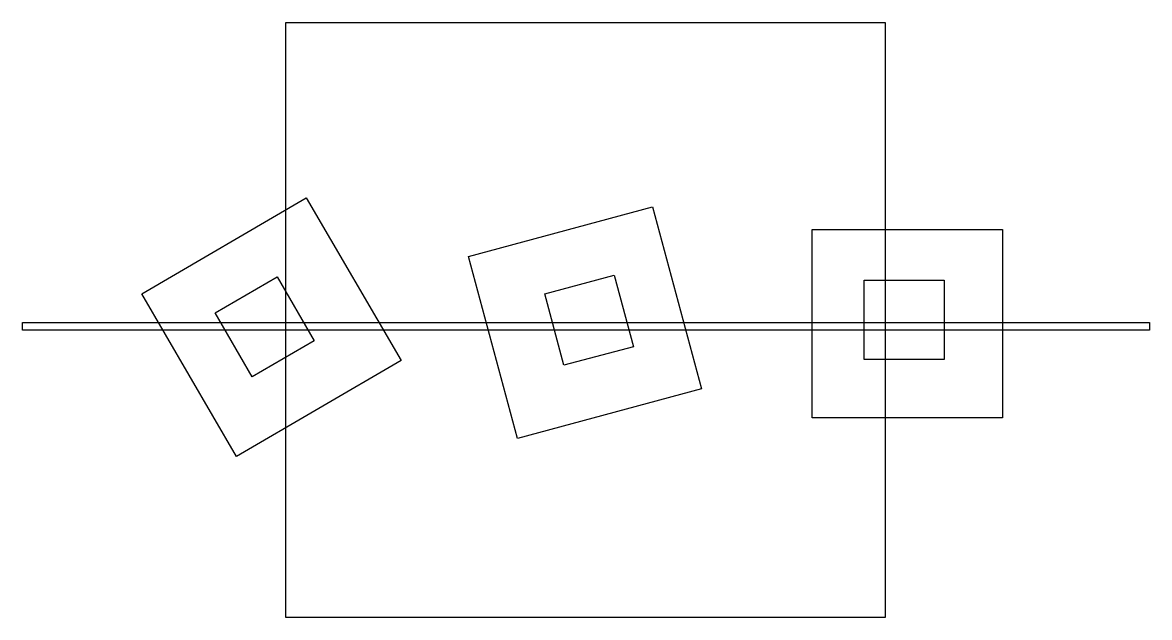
# Model space of a CAD drawing. Extents: x 0 to 75.3, y 0.4 to 40.2.
import ezdxf

# ---------------------------------------------------------------- set-up
doc = ezdxf.new("R2010")
doc.units = 0

msp = doc.modelspace()

# ---------------------------------------------------------------- linework, layer by layer
at = {"layer": 'Squares', "color": 7}
for points in [[(17.588931, 40.164433), (57.621535, 40.164433), (57.621535, 0.406967), (17.588931, 0.406967), (17.588931, 40.164433)], [(7.959203, 22.038407), (18.951814, 28.448663), (25.292771, 17.574891), (14.300159, 11.164635), (7.959203, 22.038407)], [(29.794013, 24.533231), (42.082546, 27.837955), (45.351542, 15.682271), (33.06301, 12.377547), (29.794013, 24.533231)], [(52.737828, 26.338743), (65.462968, 26.338743), (65.462968, 13.751173), (52.737828, 13.751173), (52.737828, 26.338743)], [(12.856798, 20.769968), (17.009207, 23.175446), (19.489857, 18.893274), (15.337447, 16.487795), (12.856798, 20.769968)], [(34.889944, 22.043437), (39.527726, 23.276231), (40.799046, 18.493518), (36.161264, 17.260724), (34.889944, 22.043437)], [(56.210451, 22.952217), (61.567508, 22.952217), (61.567508, 17.653074), (56.210451, 17.653074), (56.210451, 22.952217)], [(-0.000001, 20.113368), (75.273863, 20.113368), (75.273863, 19.604761), (-0.000001, 19.604761), (-0.000001, 20.113368)]]:
    msp.add_lwpolyline(points, dxfattribs=at)

doc.saveas('drawing.dxf')
